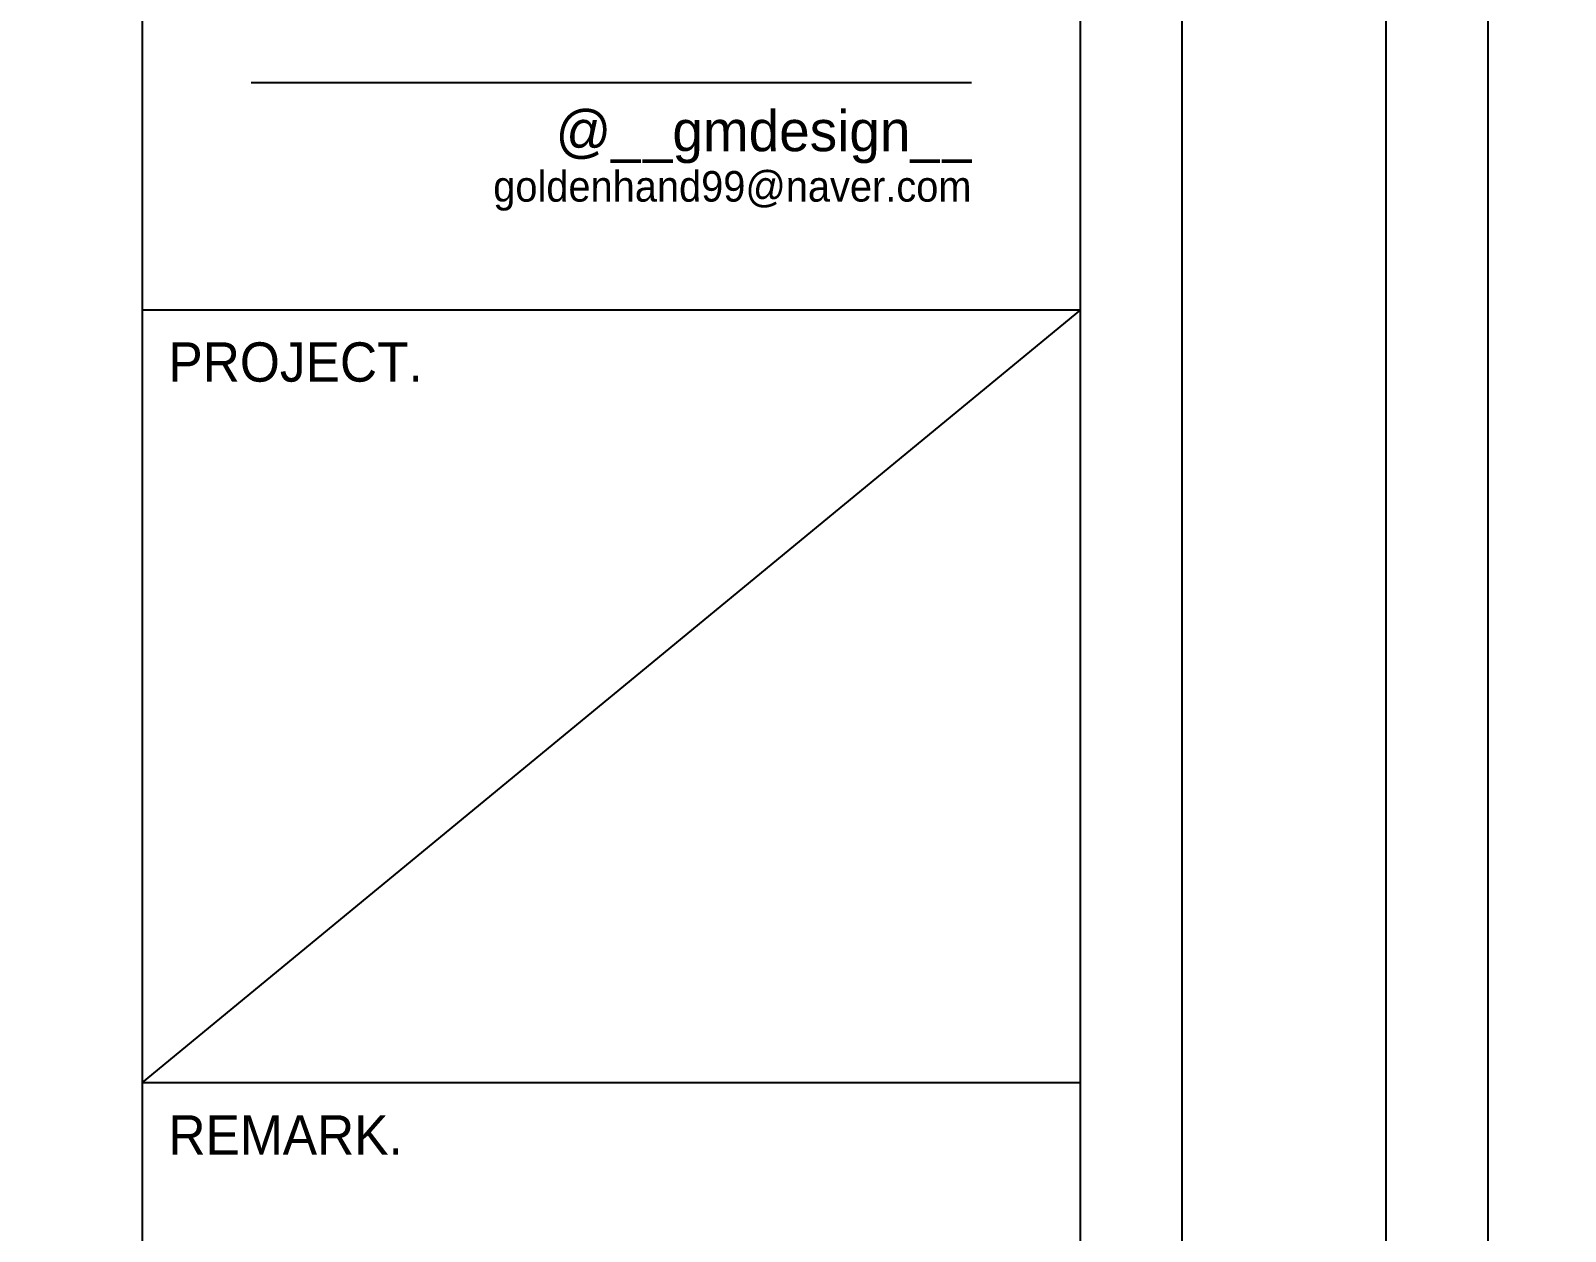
# Model space of a CAD drawing. Header units: inches. Extents: x -192760 to -100777, y -168280 to -114728.
# Drawn here: x -170352 to -165832, y -122550 to -119013 of the extents above; entities that cross this region are included whole.
import ezdxf
from ezdxf.enums import TextEntityAlignment as Align

# ---------------------------------------------------------------- set-up
doc = ezdxf.new("R2010")
doc.units = ezdxf.units.IN
doc.header["$LTSCALE"] = 50
doc.header["$MEASUREMENT"] = 0
for name, color, linetype in [('3.기호.계단선', 30, 'Continuous'), ('F-SYM', 7, 'Continuous'), ('FORM(YOURNAME)-11', 1, 'Continuous')]:
    doc.layers.add(name, color=color, linetype=linetype)
doc.styles.add('YOURNAME', font='HY울릉도M.TTF')

# ---------------------------------------------------------------- blocks, each defined once
blk = doc.blocks.new('FORM-PLAN')
at = {"layer": 'Defpoints', "color": 158}
for p, q in [((1346, 54915), (1346, -2085)), ((10556, 41093), (1346, 33504))]:
    blk.add_line(p, q, dxfattribs=at)
blk.add_lwpolyline([(-71444, -2285), (10556, -2285), (10556, 55115), (-71444, 55115)], close=True, dxfattribs=at)
at = {"layer": 'FORM(YOURNAME)-11', "color": 251}
blk.add_line((2415, 43323), (9487, 43323), dxfattribs=at)
at = {"layer": 'FORM(YOURNAME)-11', "color": 14}
for p, q in [((1346, 41093), (10556, 41093)), ((1346, 33504), (10556, 33504))]:
    blk.add_line(p, q, dxfattribs=at)
at = {"layer": 'FORM(YOURNAME)-11', "color": 250}
blk.add_lwpolyline([(-72444, -3285), (11556, -3285), (11556, 56115), (-72444, 56115)], close=True, dxfattribs=at)
at = {"layer": 'FORM(YOURNAME)-11', "color": 14, "style": 'YOURNAME'}
for s, height, width, p in [('@__gmdesign__', 400, 1.03, (9487, 42649)), ('goldenhand99@naver.com', 300, 0.995, (9487, 42154))]:
    blk.add_text(s, height=height, dxfattribs=dict(at, width=width)).set_placement(p, align=Align.RIGHT)
for s, p in [('PROJECT.', (1603, 40579)), ('REMARK.', (1603, 32989))]:
    blk.add_text(s, height=386.1, dxfattribs=at).set_placement(p, align=Align.MIDDLE_LEFT)
at = {"layer": 'FORM(YOURNAME)-11', "color": 3, "style": 'YOURNAME'}
for tag, height, p in [('1', 450, (9905, 18188)), ('2', 450, (9905, 17544)), ('3', 450, (9905, 16257)), ('4', 450, (9905, 14326)), ('5', 515, (9905, 12009)), ('6', 515, (9905, 9757)), ('7', 515, (9905, 7504)), ('8', 515, (9905, 5252)), ('9', 515, (9905, 2999)), ('10', 515, (5655, 811)), ('11', 515, (9905, 747)), ('12', 515, (5655, -1441)), ('13', 515, (9905, -1441))]:
    blk.add_attdef(tag, text='', height=height, dxfattribs=at).set_placement(p, align=Align.MIDDLE_RIGHT)
blk = doc.blocks.new('*U427')
at = {"layer": 'F-SYM', "xscale": 0.3, "yscale": 0.3, "zscale": 0.3}
blk.add_blockref('FORM-PLAN', (-170426.9, -132162.8), dxfattribs=at)
blk = doc.blocks.new('*U429')
at = {"layer": 'F-SYM', "xscale": 0.3, "yscale": 0.3, "zscale": 0.3}
blk.add_blockref('FORM-PLAN', (-144626.9, -132162.8), dxfattribs=at)

msp = doc.modelspace()

# ---------------------------------------------------------------- block references
at = {"layer": '3.기호.계단선'}
for name in ['*U427', '*U429']:
    msp.add_blockref(name, (0, 0), dxfattribs=at)

doc.saveas('drawing.dxf')
